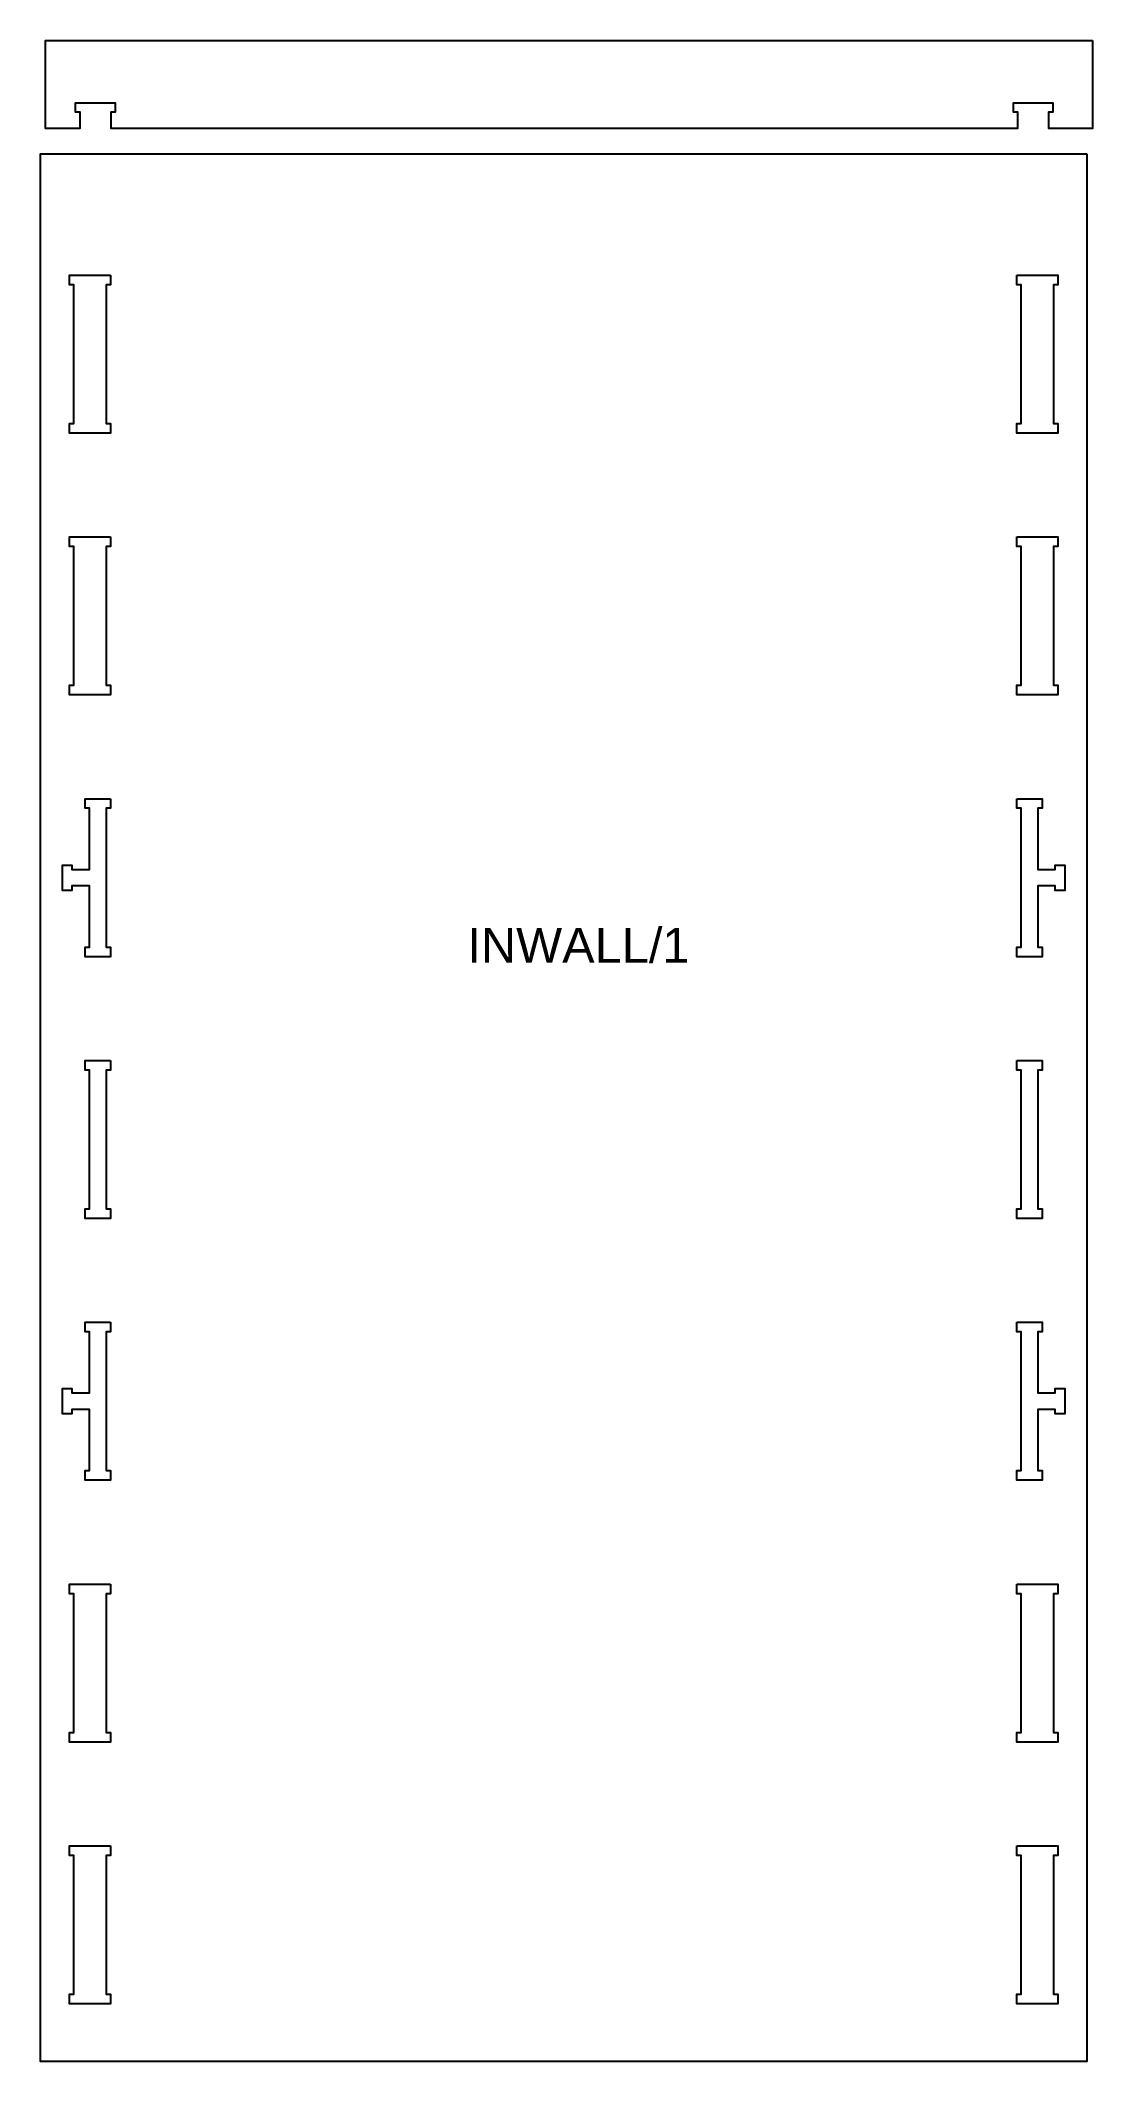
# Model space of a CAD drawing. Header units: millimetres. Extents: x 97 to 1303, y 142 to 2458.
import ezdxf

# ---------------------------------------------------------------- set-up
doc = ezdxf.new("R2010")
doc.units = ezdxf.units.MM
for name, color, linetype, true_color in [('1_ANYTOOL_1MMDEEP_INSIDE', 2, 'Continuous', 0xffff00), ('3_ANYTOOL_CUTTHROUGH_INSID', 4, 'Continuous', 0x00ffff), ('6_ANYTOOL_CUTTHROUGH_OUTSI', 5, 'Continuous', 0x0000ff)]:
    doc.layers.add(name, color=color, linetype=linetype, true_color=true_color)
doc.styles.add('textstyle11', font='standard')

msp = doc.modelspace()

# ---------------------------------------------------------------- linework, layer by layer
at = {"layer": '3_ANYTOOL_CUTTHROUGH_INSID'}
for points in [[(177.2, 2189.1), (177.2, 2178.1), (172.2, 2178.1), (172.2, 2019.1), (177.2, 2019.1), (177.2, 2008.1), (130.2, 2008.1), (130.2, 2019.1), (135.2, 2019.1), (135.2, 2178.1), (130.2, 2178.1), (130.2, 2189.1)], [(1216.2, 2189.1), (1263.2, 2189.1), (1263.2, 2178.1), (1258.2, 2178.1), (1258.2, 2019.1), (1263.2, 2019.1), (1263.2, 2008.1), (1216.2, 2008.1), (1216.2, 2019.1), (1221.2, 2019.1), (1221.2, 2178.1), (1216.2, 2178.1)], [(177.2, 1889.1), (177.2, 1878.1), (172.2, 1878.1), (172.2, 1719.1), (177.2, 1719.1), (177.2, 1708.1), (130.2, 1708.1), (130.2, 1719.1), (135.2, 1719.1), (135.2, 1878.1), (130.2, 1878.1), (130.2, 1889.1)], [(1216.2, 1889.1), (1263.2, 1889.1), (1263.2, 1878.1), (1258.2, 1878.1), (1258.2, 1719.1), (1263.2, 1719.1), (1263.2, 1708.1), (1216.2, 1708.1), (1216.2, 1719.1), (1221.2, 1719.1), (1221.2, 1878.1), (1216.2, 1878.1)], [(177.2, 1589.1), (177.2, 1578.1), (172.2, 1578.1), (172.2, 1419.1), (177.2, 1419.1), (177.2, 1408.1), (148.2, 1408.1), (148.2, 1419.1), (153.2, 1419.1), (153.2, 1489.1), (133.2, 1489.1), (133.2, 1484.1), (122.2, 1484.1), (122.2, 1513.1), (133.2, 1513.1), (133.2, 1508.1), (153.2, 1508.1), (153.2, 1578.1), (148.2, 1578.1), (148.2, 1589.1)], [(1216.2, 1589.1), (1245.2, 1589.1), (1245.2, 1578.1), (1240.2, 1578.1), (1240.2, 1508.1), (1260.2, 1508.1), (1260.2, 1513.1), (1271.2, 1513.1), (1271.2, 1484.1), (1260.2, 1484.1), (1260.2, 1489.1), (1240.2, 1489.1), (1240.2, 1419.1), (1245.2, 1419.1), (1245.2, 1408.1), (1216.2, 1408.1), (1216.2, 1419.1), (1221.2, 1419.1), (1221.2, 1578.1), (1216.2, 1578.1)], [(177.2, 1289.1), (177.2, 1278.1), (172.2, 1278.1), (172.2, 1119.1), (177.2, 1119.1), (177.2, 1108.1), (148.2, 1108.1), (148.2, 1119.1), (153.2, 1119.1), (153.2, 1278.1), (148.2, 1278.1), (148.2, 1289.1)], [(1216.2, 1289.1), (1245.2, 1289.1), (1245.2, 1278.1), (1240.2, 1278.1), (1240.2, 1119.1), (1245.2, 1119.1), (1245.2, 1108.1), (1216.2, 1108.1), (1216.2, 1119.1), (1221.2, 1119.1), (1221.2, 1278.1), (1216.2, 1278.1)], [(177.2, 989.1), (177.2, 978.1), (172.2, 978.1), (172.2, 819.1), (177.2, 819.1), (177.2, 808.1), (148.2, 808.1), (148.2, 819.1), (153.2, 819.1), (153.2, 889.1), (133.2, 889.1), (133.2, 884.1), (122.2, 884.1), (122.2, 913.1), (133.2, 913.1), (133.2, 908.1), (153.2, 908.1), (153.2, 978.1), (148.2, 978.1), (148.2, 989.1)], [(1216.2, 989.1), (1245.2, 989.1), (1245.2, 978.1), (1240.2, 978.1), (1240.2, 908.1), (1260.2, 908.1), (1260.2, 913.1), (1271.2, 913.1), (1271.2, 884.1), (1260.2, 884.1), (1260.2, 889.1), (1240.2, 889.1), (1240.2, 819.1), (1245.2, 819.1), (1245.2, 808.1), (1216.2, 808.1), (1216.2, 819.1), (1221.2, 819.1), (1221.2, 978.1), (1216.2, 978.1)], [(177.2, 689.1), (177.2, 678.1), (172.2, 678.1), (172.2, 519.1), (177.2, 519.1), (177.2, 508.1), (130.2, 508.1), (130.2, 519.1), (135.2, 519.1), (135.2, 678.1), (130.2, 678.1), (130.2, 689.1)], [(1216.2, 689.1), (1263.2, 689.1), (1263.2, 678.1), (1258.2, 678.1), (1258.2, 519.1), (1263.2, 519.1), (1263.2, 508.1), (1216.2, 508.1), (1216.2, 519.1), (1221.2, 519.1), (1221.2, 678.1), (1216.2, 678.1)], [(177.2, 389.1), (177.2, 378.1), (172.2, 378.1), (172.2, 219.1), (177.2, 219.1), (177.2, 208.1), (130.2, 208.1), (130.2, 219.1), (135.2, 219.1), (135.2, 378.1), (130.2, 378.1), (130.2, 389.1)], [(1216.2, 389.1), (1263.2, 389.1), (1263.2, 378.1), (1258.2, 378.1), (1258.2, 219.1), (1263.2, 219.1), (1263.2, 208.1), (1216.2, 208.1), (1216.2, 219.1), (1221.2, 219.1), (1221.2, 378.1), (1216.2, 378.1)]]:
    msp.add_lwpolyline(points, close=True, dxfattribs=at)
at = {"layer": '6_ANYTOOL_CUTTHROUGH_OUTSI'}
for points in [[(1303, 2458.1), (1303, 2357.1), (1253, 2357.1), (1253, 2376.1), (1258, 2376.1), (1258, 2386.1), (1212, 2386.1), (1212, 2376.1), (1217, 2376.1), (1217, 2357.1), (178, 2357.1), (178, 2376.1), (183, 2376.1), (183, 2386.1), (137, 2386.1), (137, 2376.1), (142, 2376.1), (142, 2357.1), (103, 2357.1), (103, 2458.1)], [(1296.5, 2328), (1296.5, 141.9), (97, 141.9), (97, 2328)]]:
    msp.add_lwpolyline(points, close=True, dxfattribs=at)

# ---------------------------------------------------------------- texts
at = {"layer": '1_ANYTOOL_1MMDEEP_INSIDE', "insert": (586.4, 1441.1), "char_height": 40, "width": 277.59, "attachment_point": 1, "style": 'textstyle11'}
msp.add_mtext('\\fArial;INWALL/1', dxfattribs=at)

doc.saveas('drawing.dxf')
